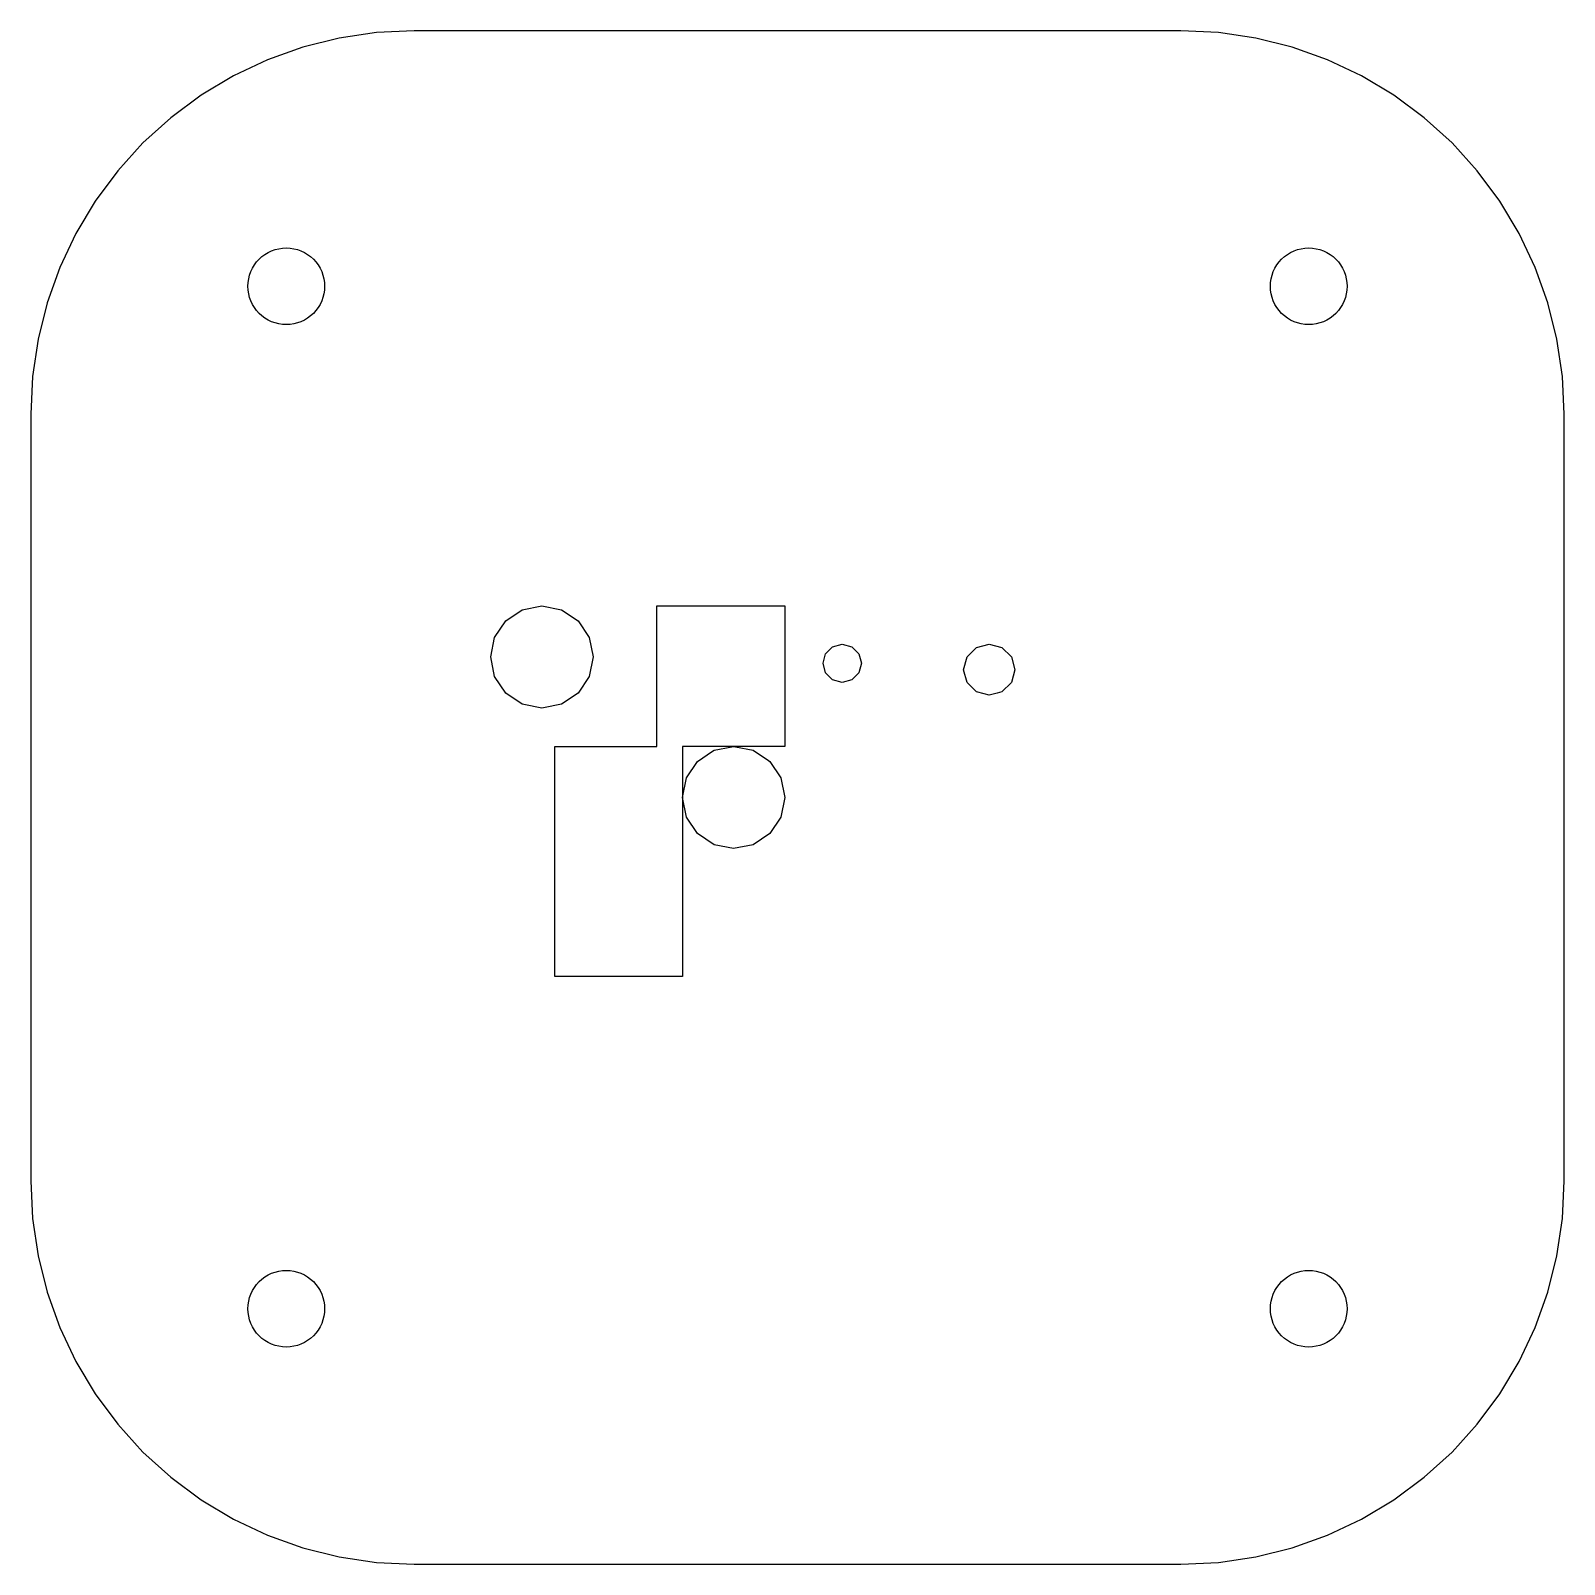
# Model space of a CAD drawing. Header units: metres. Extents: x -60 to 60, y -60 to 60.
import ezdxf

# ---------------------------------------------------------------- set-up
doc = ezdxf.new("R2010")
doc.units = ezdxf.units.M

msp = doc.modelspace()

# ---------------------------------------------------------------- linework, layer by layer
for p, q in [((-30, 60), (-32.9405, 59.8555)), ((30, 60), (-30, 60)), ((32.9405, 59.8555), (30, 60)), ((-35.8527, 59.4236), (-38.7085, 58.7082)), ((-32.9405, 59.8555), (-35.8527, 59.4236)), ((35.8527, 59.4236), (32.9405, 59.8555)), ((38.7085, 58.7082), (35.8527, 59.4236)), ((-41.4805, 57.7164), (-44.1419, 56.4576)), ((-38.7085, 58.7082), (-41.4805, 57.7164)), ((41.4805, 57.7164), (38.7085, 58.7082)), ((44.1419, 56.4576), (41.4805, 57.7164)), ((-44.1419, 56.4576), (-46.6671, 54.9441)), ((46.6671, 54.9441), (44.1419, 56.4576)), ((-46.6671, 54.9441), (-49.0318, 53.1903)), ((49.0318, 53.1903), (46.6671, 54.9441)), ((-49.0318, 53.1903), (-51.2132, 51.2132)), ((51.2132, 51.2132), (49.0318, 53.1903)), ((-51.2132, 51.2132), (-53.1903, 49.0318)), ((53.1903, 49.0318), (51.2132, 51.2132)), ((-53.1903, 49.0318), (-54.9441, 46.6671)), ((54.9441, 46.6671), (53.1903, 49.0318)), ((-54.9441, 46.6671), (-56.4576, 44.1419)), ((56.4576, 44.1419), (54.9441, 46.6671)), ((-56.4576, 44.1419), (-57.7164, 41.4805)), ((57.7164, 41.4805), (56.4576, 44.1419)), ((-42.319, 41.9032), (-42.1213, 42.1213)), ((-42.1213, 42.1213), (-41.9032, 42.319)), ((-41.9032, 42.319), (-41.6667, 42.4944)), ((-41.6667, 42.4944), (-41.4142, 42.6458)), ((-41.4142, 42.6458), (-41.148, 42.7716)), ((-41.148, 42.7716), (-40.8709, 42.8708)), ((-40.8709, 42.8708), (-40.5853, 42.9424)), ((-40.5853, 42.9424), (-40.2941, 42.9856)), ((-40.2941, 42.9856), (-40, 43)), ((-40, 43), (-39.7059, 42.9856)), ((-39.7059, 42.9856), (-39.4147, 42.9424)), ((-39.4147, 42.9424), (-39.1291, 42.8708)), ((-39.1291, 42.8708), (-38.8519, 42.7716)), ((-38.8519, 42.7716), (-38.5858, 42.6458)), ((-38.5858, 42.6458), (-38.3333, 42.4944)), ((-38.3333, 42.4944), (-38.0968, 42.319)), ((-38.0968, 42.319), (-37.8787, 42.1213)), ((-37.8787, 42.1213), (-37.681, 41.9032)), ((37.681, 41.9032), (37.8787, 42.1213)), ((37.8787, 42.1213), (38.0968, 42.319)), ((38.0968, 42.319), (38.3333, 42.4944)), ((38.3333, 42.4944), (38.5858, 42.6458)), ((38.5858, 42.6458), (38.8519, 42.7716)), ((38.8519, 42.7716), (39.1291, 42.8708)), ((39.1291, 42.8708), (39.4147, 42.9424)), ((39.4147, 42.9424), (39.7059, 42.9856)), ((39.7059, 42.9856), (40, 43)), ((40, 43), (40.2941, 42.9856)), ((40.2941, 42.9856), (40.5853, 42.9424)), ((40.5853, 42.9424), (40.8709, 42.8708)), ((40.8709, 42.8708), (41.148, 42.7716)), ((41.148, 42.7716), (41.4142, 42.6458)), ((41.4142, 42.6458), (41.6667, 42.4944)), ((41.6667, 42.4944), (41.9032, 42.319)), ((41.9032, 42.319), (42.1213, 42.1213)), ((42.1213, 42.1213), (42.319, 41.9032)), ((-57.7164, 41.4805), (-58.7082, 38.7085)), ((-42.9424, 40.5853), (-42.8708, 40.8709)), ((-42.8708, 40.8709), (-42.7716, 41.148)), ((-42.7716, 41.148), (-42.6458, 41.4142)), ((-42.6458, 41.4142), (-42.4944, 41.6667)), ((-42.4944, 41.6667), (-42.319, 41.9032)), ((-37.681, 41.9032), (-37.5056, 41.6667)), ((-37.5056, 41.6667), (-37.3542, 41.4142)), ((-37.3542, 41.4142), (-37.2284, 41.148)), ((-37.2284, 41.148), (-37.1292, 40.8709)), ((-37.1292, 40.8709), (-37.0576, 40.5853)), ((37.0576, 40.5853), (37.1292, 40.8709)), ((37.1292, 40.8709), (37.2284, 41.148)), ((37.2284, 41.148), (37.3542, 41.4142)), ((37.3542, 41.4142), (37.5056, 41.6667)), ((37.5056, 41.6667), (37.681, 41.9032)), ((42.319, 41.9032), (42.4944, 41.6667)), ((42.4944, 41.6667), (42.6458, 41.4142)), ((42.6458, 41.4142), (42.7716, 41.148)), ((42.7716, 41.148), (42.8708, 40.8709)), ((42.8708, 40.8709), (42.9424, 40.5853)), ((58.7082, 38.7085), (57.7164, 41.4805)), ((-43, 40), (-42.9856, 40.2941)), ((-42.9856, 39.7059), (-43, 40)), ((-42.9856, 40.2941), (-42.9424, 40.5853)), ((-42.9424, 39.4147), (-42.9856, 39.7059)), ((-37.0576, 40.5853), (-37.0144, 40.2941)), ((-37.0144, 39.7059), (-37.0576, 39.4147)), ((-37.0144, 40.2941), (-37, 40)), ((-37, 40), (-37.0144, 39.7059)), ((37, 40), (37.0144, 40.2941)), ((37.0144, 39.7059), (37, 40)), ((37.0144, 40.2941), (37.0576, 40.5853)), ((37.0576, 39.4147), (37.0144, 39.7059)), ((42.9424, 40.5853), (42.9856, 40.2941)), ((42.9856, 39.7059), (42.9424, 39.4147)), ((42.9856, 40.2941), (43, 40)), ((43, 40), (42.9856, 39.7059)), ((-58.7082, 38.7085), (-59.4236, 35.8527)), ((-42.8708, 39.1291), (-42.9424, 39.4147)), ((-42.7716, 38.8519), (-42.8708, 39.1291)), ((-42.6458, 38.5858), (-42.7716, 38.8519)), ((-42.4944, 38.3333), (-42.6458, 38.5858)), ((-37.3542, 38.5858), (-37.5056, 38.3333)), ((-37.2284, 38.8519), (-37.3542, 38.5858)), ((-37.1292, 39.1291), (-37.2284, 38.8519)), ((-37.0576, 39.4147), (-37.1292, 39.1291)), ((37.1292, 39.1291), (37.0576, 39.4147)), ((37.2284, 38.8519), (37.1292, 39.1291)), ((37.3542, 38.5858), (37.2284, 38.8519)), ((37.5056, 38.3333), (37.3542, 38.5858)), ((42.6458, 38.5858), (42.4944, 38.3333)), ((42.7716, 38.8519), (42.6458, 38.5858)), ((42.8708, 39.1291), (42.7716, 38.8519)), ((42.9424, 39.4147), (42.8708, 39.1291)), ((59.4236, 35.8527), (58.7082, 38.7085)), ((-42.319, 38.0968), (-42.4944, 38.3333)), ((-42.1213, 37.8787), (-42.319, 38.0968)), ((-41.9032, 37.681), (-42.1213, 37.8787)), ((-41.6667, 37.5056), (-41.9032, 37.681)), ((-41.4142, 37.3542), (-41.6667, 37.5056)), ((-41.148, 37.2284), (-41.4142, 37.3542)), ((-40.8709, 37.1292), (-41.148, 37.2284)), ((-38.8519, 37.2284), (-39.1291, 37.1292)), ((-38.5858, 37.3542), (-38.8519, 37.2284)), ((-38.3333, 37.5056), (-38.5858, 37.3542)), ((-38.0968, 37.681), (-38.3333, 37.5056)), ((-37.8787, 37.8787), (-38.0968, 37.681)), ((-37.681, 38.0968), (-37.8787, 37.8787)), ((-37.5056, 38.3333), (-37.681, 38.0968)), ((37.681, 38.0968), (37.5056, 38.3333)), ((37.8787, 37.8787), (37.681, 38.0968)), ((38.0968, 37.681), (37.8787, 37.8787)), ((38.3333, 37.5056), (38.0968, 37.681)), ((38.5858, 37.3542), (38.3333, 37.5056)), ((38.8519, 37.2284), (38.5858, 37.3542)), ((39.1291, 37.1292), (38.8519, 37.2284)), ((41.148, 37.2284), (40.8709, 37.1292)), ((41.4142, 37.3542), (41.148, 37.2284)), ((41.6667, 37.5056), (41.4142, 37.3542)), ((41.9032, 37.681), (41.6667, 37.5056)), ((42.1213, 37.8787), (41.9032, 37.681)), ((42.319, 38.0968), (42.1213, 37.8787)), ((42.4944, 38.3333), (42.319, 38.0968)), ((-40.5853, 37.0576), (-40.8709, 37.1292)), ((-40.2941, 37.0144), (-40.5853, 37.0576)), ((-40, 37), (-40.2941, 37.0144)), ((-39.7059, 37.0144), (-40, 37)), ((-39.4147, 37.0576), (-39.7059, 37.0144)), ((-39.1291, 37.1292), (-39.4147, 37.0576)), ((39.4147, 37.0576), (39.1291, 37.1292)), ((39.7059, 37.0144), (39.4147, 37.0576)), ((40, 37), (39.7059, 37.0144)), ((40.2941, 37.0144), (40, 37)), ((40.5853, 37.0576), (40.2941, 37.0144)), ((40.8709, 37.1292), (40.5853, 37.0576)), ((-59.4236, 35.8527), (-59.8555, 32.9405)), ((59.8555, 32.9405), (59.4236, 35.8527)), ((-59.8555, 32.9405), (-60, 30)), ((60, 30), (59.8555, 32.9405)), ((-60, 30), (-60, -30)), ((60, -30), (60, 30)), ((-22.829, 13.829), (-21.531, 14.696)), ((-21.531, 14.696), (-20, 15.001)), ((-20, 15.001), (-18.469, 14.696)), ((-18.469, 14.696), (-17.171, 13.829)), ((-11, 4.001), (-11, 15.001)), ((-11, 15.001), (-1, 15.001)), ((-1, 15.001), (-1, 3.999)), ((-23.696, 12.531), (-22.829, 13.829)), ((-17.171, 13.829), (-16.304, 12.531)), ((-24.001, 11), (-23.696, 12.531)), ((-16.304, 12.531), (-15.999, 11)), ((2.75, 11.799), (3.5, 12.001)), ((3.5, 12.001), (4.25, 11.799)), ((14, 11.732), (15, 12.001)), ((15, 12.001), (16, 11.732)), ((-23.696, 9.469), (-24.001, 11)), ((-15.999, 11), (-16.304, 9.469)), ((1.999, 10.5), (2.201, 11.25)), ((2.201, 11.25), (2.75, 11.799)), ((4.25, 11.799), (4.799, 11.25)), ((4.799, 11.25), (5.001, 10.5)), ((12.999, 10), (13.268, 11)), ((13.268, 11), (14, 11.732)), ((16, 11.732), (16.732, 11)), ((16.732, 11), (17.001, 10)), ((2.201, 9.75), (1.999, 10.5)), ((2.75, 9.201), (2.201, 9.75)), ((4.799, 9.75), (4.25, 9.201)), ((5.001, 10.5), (4.799, 9.75)), ((13.268, 9), (12.999, 10)), ((17.001, 10), (16.732, 9)), ((-22.829, 8.171), (-23.696, 9.469)), ((-16.304, 9.469), (-17.171, 8.171)), ((3.5, 8.999), (2.75, 9.201)), ((4.25, 9.201), (3.5, 8.999)), ((14, 8.268), (13.268, 9)), ((16.732, 9), (16, 8.268)), ((-21.531, 7.304), (-22.829, 8.171)), ((-21.4034, 7.27858), (-21.531, 7.304)), ((-20, 6.999), (-21.4034, 7.27858)), ((-18.469, 7.304), (-19.8724, 7.02442)), ((-17.171, 8.171), (-18.469, 7.304)), ((14.6111, 8.10361), (14, 8.268)), ((15, 7.999), (14.6111, 8.10361)), ((15.6111, 8.16339), (15, 7.999)), ((16, 8.268), (15.6111, 8.16339)), ((-19.8724, 7.02442), (-20, 6.999)), ((-19, -14.001), (-19, 4.001)), ((-19, 4.001), (-11, 4.001)), ((-5.01004, 3.999), (-9, 3.999)), ((-9, 3.999), (-9, 0.00502)), ((-7.829, 2.829), (-6.63917, 3.62375)), ((-6.63917, 3.62375), (-6.531, 3.696)), ((-6.531, 3.696), (-5.13679, 3.97375)), ((-5.13679, 3.97375), (-5.01004, 3.999)), ((-1, 3.999), (-4.98996, 3.999)), ((-4.98996, 3.999), (-4.86321, 3.97375)), ((-4.86321, 3.97375), (-3.469, 3.696)), ((-3.469, 3.696), (-2.27917, 2.90125)), ((-8.696, 1.531), (-7.829, 2.829)), ((-2.27917, 2.90125), (-2.171, 2.829)), ((-2.171, 2.829), (-1.304, 1.531)), ((-9, 0.00502), (-8.696, 1.531)), ((-1.304, 1.531), (-0.999, 0)), ((-0.999, 0), (-1.304, -1.531)), ((-8.696, -1.531), (-9, -0.00502)), ((-9, -0.00502), (-9, -14.001)), ((-7.829, -2.829), (-8.696, -1.531)), ((-1.304, -1.531), (-2.171, -2.829)), ((-6.531, -3.696), (-7.829, -2.829)), ((-2.171, -2.829), (-3.469, -3.696)), ((-5, -4.001), (-6.531, -3.696)), ((-3.469, -3.696), (-5, -4.001)), ((-9, -14.001), (-19, -14.001)), ((-60, -30), (-59.8555, -32.9405)), ((59.8555, -32.9405), (60, -30)), ((-59.8555, -32.9405), (-59.4236, -35.8527)), ((59.4236, -35.8527), (59.8555, -32.9405)), ((-59.4236, -35.8527), (-58.7082, -38.7085)), ((58.7082, -38.7085), (59.4236, -35.8527)), ((-41.148, -37.2284), (-40.8709, -37.1292)), ((-40.8709, -37.1292), (-40.5853, -37.0576)), ((-40.5853, -37.0576), (-40.2941, -37.0144)), ((-40.2941, -37.0144), (-40, -37)), ((-40, -37), (-39.7059, -37.0144)), ((-39.7059, -37.0144), (-39.4147, -37.0576)), ((-39.4147, -37.0576), (-39.1291, -37.1292)), ((-39.1291, -37.1292), (-38.8519, -37.2284)), ((38.8519, -37.2284), (39.1291, -37.1292)), ((39.1291, -37.1292), (39.4147, -37.0576)), ((39.4147, -37.0576), (39.7059, -37.0144)), ((39.7059, -37.0144), (40, -37)), ((40, -37), (40.2941, -37.0144)), ((40.2941, -37.0144), (40.5853, -37.0576)), ((40.5853, -37.0576), (40.8709, -37.1292)), ((40.8709, -37.1292), (41.148, -37.2284)), ((-42.6458, -38.5858), (-42.4944, -38.3333)), ((-42.4944, -38.3333), (-42.319, -38.0968)), ((-42.319, -38.0968), (-42.1213, -37.8787)), ((-42.1213, -37.8787), (-41.9032, -37.681)), ((-41.9032, -37.681), (-41.6667, -37.5056)), ((-41.6667, -37.5056), (-41.4142, -37.3542)), ((-41.4142, -37.3542), (-41.148, -37.2284)), ((-38.8519, -37.2284), (-38.5858, -37.3542)), ((-38.5858, -37.3542), (-38.3333, -37.5056)), ((-38.3333, -37.5056), (-38.0968, -37.681)), ((-38.0968, -37.681), (-37.8787, -37.8787)), ((-37.8787, -37.8787), (-37.681, -38.0968)), ((-37.681, -38.0968), (-37.5056, -38.3333)), ((-37.5056, -38.3333), (-37.3542, -38.5858)), ((37.3542, -38.5858), (37.5056, -38.3333)), ((37.5056, -38.3333), (37.681, -38.0968)), ((37.681, -38.0968), (37.8787, -37.8787)), ((37.8787, -37.8787), (38.0968, -37.681)), ((38.0968, -37.681), (38.3333, -37.5056)), ((38.3333, -37.5056), (38.5858, -37.3542)), ((38.5858, -37.3542), (38.8519, -37.2284)), ((41.148, -37.2284), (41.4142, -37.3542)), ((41.4142, -37.3542), (41.6667, -37.5056)), ((41.6667, -37.5056), (41.9032, -37.681)), ((41.9032, -37.681), (42.1213, -37.8787)), ((42.1213, -37.8787), (42.319, -38.0968)), ((42.319, -38.0968), (42.4944, -38.3333)), ((42.4944, -38.3333), (42.6458, -38.5858)), ((-58.7082, -38.7085), (-57.7164, -41.4805)), ((-42.9856, -39.7059), (-42.9424, -39.4147)), ((-42.9424, -39.4147), (-42.8708, -39.1291)), ((-42.8708, -39.1291), (-42.7716, -38.8519)), ((-42.7716, -38.8519), (-42.6458, -38.5858)), ((-37.3542, -38.5858), (-37.2284, -38.8519)), ((-37.2284, -38.8519), (-37.1292, -39.1291)), ((-37.1292, -39.1291), (-37.0576, -39.4147)), ((-37.0576, -39.4147), (-37.0144, -39.7059)), ((37.0144, -39.7059), (37.0576, -39.4147)), ((37.0576, -39.4147), (37.1292, -39.1291)), ((37.1292, -39.1291), (37.2284, -38.8519)), ((37.2284, -38.8519), (37.3542, -38.5858)), ((42.6458, -38.5858), (42.7716, -38.8519)), ((42.7716, -38.8519), (42.8708, -39.1291)), ((42.8708, -39.1291), (42.9424, -39.4147)), ((42.9424, -39.4147), (42.9856, -39.7059)), ((57.7164, -41.4805), (58.7082, -38.7085)), ((-43, -40), (-42.9856, -39.7059)), ((-42.9856, -40.2941), (-43, -40)), ((-42.9424, -40.5853), (-42.9856, -40.2941)), ((-42.8708, -40.8709), (-42.9424, -40.5853)), ((-37.0576, -40.5853), (-37.1292, -40.8709)), ((-37.0144, -40.2941), (-37.0576, -40.5853)), ((-37.0144, -39.7059), (-37, -40)), ((-37, -40), (-37.0144, -40.2941)), ((37, -40), (37.0144, -39.7059)), ((37.0144, -40.2941), (37, -40)), ((37.0576, -40.5853), (37.0144, -40.2941)), ((37.1292, -40.8709), (37.0576, -40.5853)), ((42.9424, -40.5853), (42.8708, -40.8709)), ((42.9856, -40.2941), (42.9424, -40.5853)), ((42.9856, -39.7059), (43, -40)), ((43, -40), (42.9856, -40.2941)), ((-57.7164, -41.4805), (-56.4576, -44.1419)), ((-42.7716, -41.148), (-42.8708, -40.8709)), ((-42.6458, -41.4142), (-42.7716, -41.148)), ((-42.4944, -41.6667), (-42.6458, -41.4142)), ((-42.319, -41.9032), (-42.4944, -41.6667)), ((-42.1213, -42.1213), (-42.319, -41.9032)), ((-37.681, -41.9032), (-37.8787, -42.1213)), ((-37.5056, -41.6667), (-37.681, -41.9032)), ((-37.3542, -41.4142), (-37.5056, -41.6667)), ((-37.2284, -41.148), (-37.3542, -41.4142)), ((-37.1292, -40.8709), (-37.2284, -41.148)), ((37.2284, -41.148), (37.1292, -40.8709)), ((37.3542, -41.4142), (37.2284, -41.148)), ((37.5056, -41.6667), (37.3542, -41.4142)), ((37.681, -41.9032), (37.5056, -41.6667)), ((37.8787, -42.1213), (37.681, -41.9032)), ((42.319, -41.9032), (42.1213, -42.1213)), ((42.4944, -41.6667), (42.319, -41.9032)), ((42.6458, -41.4142), (42.4944, -41.6667)), ((42.7716, -41.148), (42.6458, -41.4142)), ((42.8708, -40.8709), (42.7716, -41.148)), ((56.4576, -44.1419), (57.7164, -41.4805)), ((-41.9032, -42.319), (-42.1213, -42.1213)), ((-41.6667, -42.4944), (-41.9032, -42.319)), ((-41.4142, -42.6458), (-41.6667, -42.4944)), ((-41.148, -42.7716), (-41.4142, -42.6458)), ((-40.8709, -42.8708), (-41.148, -42.7716)), ((-40.5853, -42.9424), (-40.8709, -42.8708)), ((-40.2941, -42.9856), (-40.5853, -42.9424)), ((-40, -43), (-40.2941, -42.9856)), ((-39.7059, -42.9856), (-40, -43)), ((-39.4147, -42.9424), (-39.7059, -42.9856)), ((-39.1291, -42.8708), (-39.4147, -42.9424)), ((-38.8519, -42.7716), (-39.1291, -42.8708)), ((-38.5858, -42.6458), (-38.8519, -42.7716)), ((-38.3333, -42.4944), (-38.5858, -42.6458)), ((-38.0968, -42.319), (-38.3333, -42.4944)), ((-37.8787, -42.1213), (-38.0968, -42.319)), ((38.0968, -42.319), (37.8787, -42.1213)), ((38.3333, -42.4944), (38.0968, -42.319)), ((38.5858, -42.6458), (38.3333, -42.4944)), ((38.8519, -42.7716), (38.5858, -42.6458)), ((39.1291, -42.8708), (38.8519, -42.7716)), ((39.4147, -42.9424), (39.1291, -42.8708)), ((39.7059, -42.9856), (39.4147, -42.9424)), ((40, -43), (39.7059, -42.9856)), ((40.2941, -42.9856), (40, -43)), ((40.5853, -42.9424), (40.2941, -42.9856)), ((40.8709, -42.8708), (40.5853, -42.9424)), ((41.148, -42.7716), (40.8709, -42.8708)), ((41.4142, -42.6458), (41.148, -42.7716)), ((41.6667, -42.4944), (41.4142, -42.6458)), ((41.9032, -42.319), (41.6667, -42.4944)), ((42.1213, -42.1213), (41.9032, -42.319)), ((-56.4576, -44.1419), (-54.9441, -46.6671)), ((54.9441, -46.6671), (56.4576, -44.1419)), ((-54.9441, -46.6671), (-53.1903, -49.0318)), ((53.1903, -49.0318), (54.9441, -46.6671)), ((-53.1903, -49.0318), (-51.2132, -51.2132)), ((51.2132, -51.2132), (53.1903, -49.0318)), ((-51.2132, -51.2132), (-49.0318, -53.1903)), ((49.0318, -53.1903), (51.2132, -51.2132)), ((-49.0318, -53.1903), (-46.6671, -54.9441)), ((46.6671, -54.9441), (49.0318, -53.1903)), ((-46.6671, -54.9441), (-44.1419, -56.4576)), ((44.1419, -56.4576), (46.6671, -54.9441)), ((-44.1419, -56.4576), (-41.4805, -57.7164)), ((41.4805, -57.7164), (44.1419, -56.4576)), ((-41.4805, -57.7164), (-38.7085, -58.7082)), ((-38.7085, -58.7082), (-35.8527, -59.4236)), ((35.8527, -59.4236), (38.7085, -58.7082)), ((38.7085, -58.7082), (41.4805, -57.7164)), ((-35.8527, -59.4236), (-32.9405, -59.8555)), ((-32.9405, -59.8555), (-30, -60)), ((-30, -60), (30, -60)), ((30, -60), (32.9405, -59.8555)), ((32.9405, -59.8555), (35.8527, -59.4236))]:
    msp.add_line(p, q)

doc.saveas('drawing.dxf')
